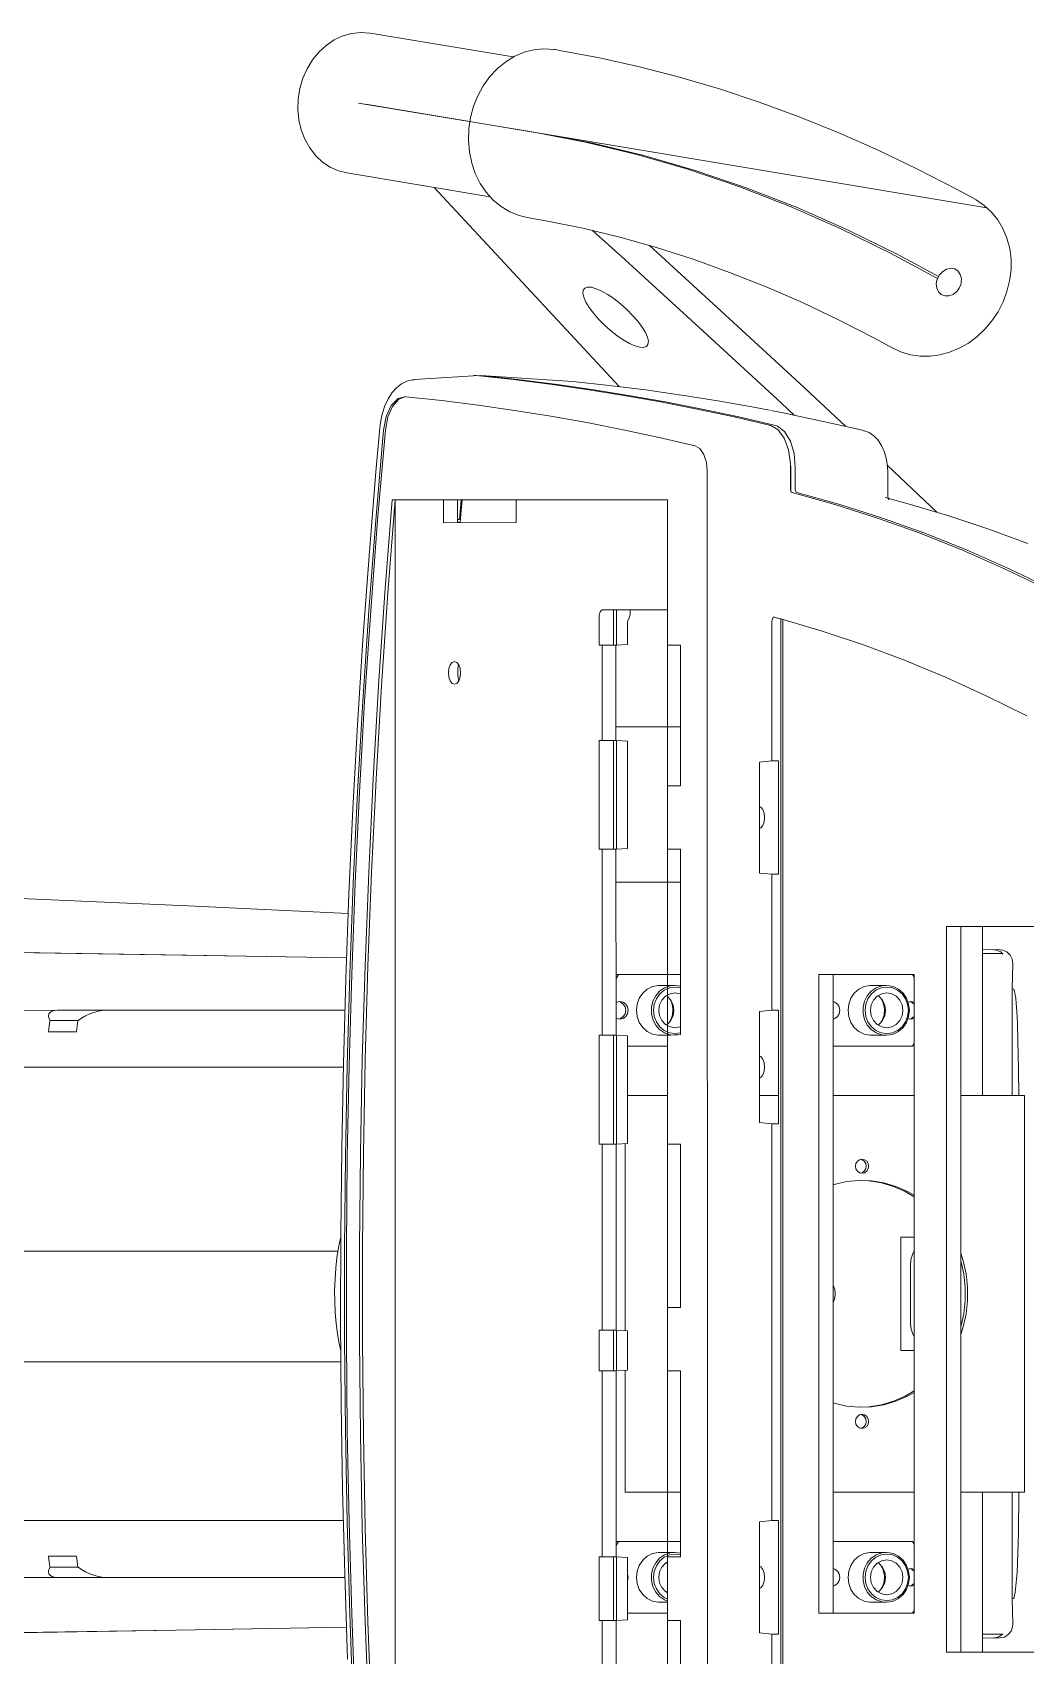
# Model space of a CAD drawing. Header units: millimetres. Extents: x -86 to 1114, y -52 to 545.
# Drawn here: x 703 to 895, y 176.8 to 490.6 of the extents above; entities that cross this region are included whole.
import ezdxf

# ---------------------------------------------------------------- set-up
doc = ezdxf.new("R2010")
doc.units = ezdxf.units.MM
doc.layers.add('ceco.net 103 stationary bike', color=7, linetype='Continuous')

msp = doc.modelspace()

# ---------------------------------------------------------------- linework, layer by layer
at = {"layer": 'ceco.net 103 stationary bike', "lineweight": 5}
for p, q in [((761.36, 489.17), (763.01, 489.94)), ((763.01, 489.94), (764.74, 490.43)), ((764.74, 490.43), (766.49, 490.61)), ((766.49, 490.61), (768.24, 490.49)), ((768.24, 490.49), (768.31, 490.48)), ((795.97, 485.87), (768.31, 490.48)), ((757.15, 485.31), (758.39, 486.83)), ((758.39, 486.83), (759.8, 488.12)), ((759.8, 488.12), (761.36, 489.17)), ((798.06, 486.79), (796.23, 486.01)), ((799.96, 487.27), (798.06, 486.79)), ((801.88, 487.46), (799.96, 487.27)), ((803.79, 487.34), (801.88, 487.46)), ((804.07, 487.3), (803.79, 487.34)), ((805.28, 487.09), (804.07, 487.3)), ((812.61, 485.71), (805.28, 487.09)), ((755.29, 481.76), (756.11, 483.61)), ((756.11, 483.61), (757.15, 485.31)), ((792.88, 483.63), (791.42, 482.08)), ((794.49, 484.95), (792.88, 483.63)), ((796.23, 486.01), (794.49, 484.95)), ((820.36, 483.98), (812.61, 485.71)), ((828.1, 481.97), (820.36, 483.98)), ((754.71, 479.8), (755.29, 481.76)), ((790.16, 480.32), (789.1, 478.39)), ((791.42, 482.08), (790.16, 480.32)), ((835.82, 479.69), (828.1, 481.97)), ((754.32, 475.73), (754.39, 477.77)), ((754.39, 477.77), (754.71, 479.8)), ((789.1, 478.39), (788.26, 476.33)), ((843.52, 477.14), (835.82, 479.69)), ((851.21, 474.31), (843.52, 477.14)), ((754.52, 473.72), (754.32, 475.73)), ((766.06, 476.96), (799.95, 471.31)), ((767.47, 476.72), (801.37, 471.08)), ((767.47, 476.72), (887.48, 456.73)), ((787.68, 474.17), (787.35, 471.95)), ((788.26, 476.33), (787.68, 474.17)), ((858.87, 471.22), (851.21, 474.31)), ((754.98, 471.78), (754.52, 473.72)), ((755.68, 469.95), (754.98, 471.78)), ((787.35, 471.95), (787.28, 469.71)), ((799.95, 471.31), (809.9, 469.41)), ((801.37, 471.08), (811.31, 469.18)), ((866.5, 467.85), (858.87, 471.22)), ((756.62, 468.29), (755.68, 469.95)), ((757.76, 466.81), (756.62, 468.29)), ((787.28, 469.71), (787.47, 467.5)), ((809.9, 469.41), (819.82, 467.03)), ((811.31, 469.18), (821.23, 466.79)), ((874.1, 464.2), (866.5, 467.85)), ((759.09, 465.56), (757.76, 466.81)), ((760.58, 464.57), (759.09, 465.56)), ((762.19, 463.85), (760.58, 464.57)), ((787.47, 467.5), (787.92, 465.36)), ((787.92, 465.36), (788.62, 463.32)), ((819.82, 467.03), (829.71, 464.16)), ((821.23, 466.79), (831.13, 463.93)), ((763.81, 463.44), (762.19, 463.85)), ((763.81, 463.44), (791.47, 458.83)), ((788.62, 463.32), (789.56, 461.43)), ((789.56, 461.43), (790.72, 459.71)), ((829.71, 464.16), (839.57, 460.82)), ((831.13, 463.93), (840.99, 460.58)), ((881.67, 460.3), (874.1, 464.2)), ((816.42, 422.15), (780.64, 460.64)), ((790.72, 459.71), (792.08, 458.21)), ((839.57, 460.82), (849.39, 457)), ((840.99, 460.58), (850.81, 456.76)), ((885.23, 458.35), (881.67, 460.3)), ((885.43, 458.24), (885.19, 458.36)), ((886.99, 457.18), (885.43, 458.24)), ((792.08, 458.21), (793.61, 456.95)), ((793.61, 456.95), (795.28, 455.95)), ((795.28, 455.95), (797.07, 455.23)), ((797.07, 455.23), (798.66, 454.86)), ((849.39, 457), (859.17, 452.7)), ((850.81, 456.76), (860.58, 452.47)), ((888.41, 455.88), (886.99, 457.18)), ((889.61, 454.39), (888.41, 455.88)), ((798.66, 454.86), (802.28, 454.22)), ((802.28, 454.22), (809.41, 452.75)), ((809.41, 452.75), (816.54, 451.02)), ((811.27, 452.35), (817.54, 446.68)), ((859.17, 452.7), (868.89, 447.93)), ((860.58, 452.47), (870.3, 447.7)), ((890.63, 452.68), (889.61, 454.39)), ((891.4, 450.83), (890.63, 452.68)), ((816.54, 451.02), (823.64, 449.02)), ((822.22, 449.46), (836.18, 436.73)), ((823.64, 449.02), (830.73, 446.76)), ((891.92, 448.87), (891.4, 450.83)), ((892.18, 446.79), (891.92, 448.87)), ((817.54, 446.68), (832.69, 432.86)), ((830.73, 446.76), (837.79, 444.23)), ((868.89, 447.93), (877.96, 443.01)), ((870.3, 447.7), (878.18, 443.42)), ((892.18, 444.71), (892.18, 446.79)), ((837.79, 444.23), (844.83, 441.44)), ((877.92, 442.94), (877.73, 442.05)), ((878.35, 443.76), (877.92, 442.94)), ((878.98, 444.42), (878.35, 443.76)), ((879.74, 444.85), (878.98, 444.42)), ((880.54, 445.01), (879.74, 444.85)), ((881.3, 444.88), (880.54, 445.01)), ((881.94, 444.47), (881.3, 444.88)), ((882.38, 443.83), (881.94, 444.47)), ((882.59, 443.02), (882.38, 443.83)), ((882.56, 442.31), (882.59, 443.02)), ((891.4, 440.52), (891.91, 442.59)), ((891.91, 442.59), (892.18, 444.71)), ((809.47, 440.78), (809.4, 440.18)), ((809.4, 440.18), (809.57, 439.4)), ((809.78, 441.18), (809.47, 440.78)), ((809.57, 439.4), (809.98, 438.47)), ((810.32, 441.37), (809.78, 441.18)), ((811.07, 441.33), (810.32, 441.37)), ((812, 441.06), (811.07, 441.33)), ((813.07, 440.59), (812, 441.06)), ((814.24, 439.92), (813.07, 440.59)), ((815.47, 439.08), (814.24, 439.92)), ((844.83, 441.44), (851.84, 438.38)), ((877.73, 442.05), (877.81, 441.2)), ((877.81, 441.2), (878.14, 440.46)), ((878.14, 440.46), (878.69, 439.93)), ((878.69, 439.93), (879.4, 439.66)), ((879.4, 439.66), (880.19, 439.67)), ((880.19, 439.67), (880.98, 439.97)), ((880.98, 439.97), (881.4, 440.27)), ((881.41, 440.28), (881.64, 440.48)), ((881.64, 440.48), (881.94, 440.82)), ((881.94, 440.82), (882.17, 441.18)), ((882.17, 441.18), (882.46, 441.85)), ((882.46, 441.85), (882.53, 442.16)), ((882.53, 442.16), (882.55, 442.31)), ((890.65, 438.53), (891.4, 440.52)), ((809.98, 438.47), (810.61, 437.43)), ((810.61, 437.43), (811.44, 436.32)), ((811.44, 436.32), (812.43, 435.18)), ((816.71, 438.11), (815.47, 439.08)), ((817.92, 437.04), (816.71, 438.11)), ((819.04, 435.91), (817.92, 437.04)), ((836.18, 436.73), (851.29, 422.78)), ((851.84, 438.38), (858.82, 435.07)), ((888.49, 434.84), (889.67, 436.61)), ((889.67, 436.61), (890.65, 438.53)), ((812.43, 435.18), (813.55, 434.05)), ((813.55, 434.05), (814.76, 432.97)), ((820.03, 434.76), (819.04, 435.91)), ((820.86, 433.65), (820.03, 434.76)), ((821.49, 432.61), (820.86, 433.65)), ((858.82, 435.07), (865.77, 431.5)), ((885.58, 431.78), (887.12, 433.21)), ((887.12, 433.21), (888.49, 434.84)), ((814.76, 432.97), (816, 432)), ((816, 432), (817.23, 431.16)), ((817.23, 431.16), (818.4, 430.5)), ((818.4, 430.5), (819.47, 430.02)), ((819.47, 430.02), (820.4, 429.76)), ((821.9, 431.68), (821.49, 432.61)), ((821.69, 429.9), (822, 430.3)), ((822.07, 430.9), (821.9, 431.68)), ((822, 430.3), (822.07, 430.9)), ((832.69, 432.86), (847.8, 418.92)), ((865.77, 431.5), (869.23, 429.61)), ((882.15, 429.54), (883.93, 430.55)), ((883.93, 430.55), (885.58, 431.78)), ((820.4, 429.76), (821.15, 429.72)), ((821.15, 429.72), (821.69, 429.9)), ((869.18, 429.66), (869.27, 429.6)), ((869.27, 429.6), (870.99, 428.81)), ((870.99, 428.81), (872.77, 428.29)), ((872.77, 428.29), (874.62, 428.03)), ((874.62, 428.03), (876.53, 428.02)), ((876.53, 428.02), (878.43, 428.28)), ((878.43, 428.28), (880.32, 428.79)), ((880.32, 428.79), (882.15, 429.54)), ((788.29, 424.24), (776.88, 423.48)), ((788.29, 424.25), (788.79, 424.25)), ((788.79, 424.25), (795.93, 423.49)), ((789.72, 424.25), (789.09, 424.21)), ((807.49, 423.13), (789.72, 424.25)), ((807.49, 423.13), (789.72, 424.25)), ((796.85, 423.49), (789.72, 424.25)), ((772.53, 420.97), (771.76, 419.77)), ((773.39, 421.92), (772.53, 420.97)), ((774.35, 422.66), (773.39, 421.92)), ((775.38, 423.17), (774.35, 422.66)), ((776.49, 423.46), (775.38, 423.17)), ((776.87, 423.47), (776.49, 423.46)), ((795.93, 423.49), (803.06, 422.6)), ((803.99, 422.6), (796.85, 423.49)), ((803.06, 422.6), (810.19, 421.58)), ((811.12, 421.58), (803.99, 422.6)), ((814.5, 422.38), (807.49, 423.13)), ((810.19, 421.58), (817.31, 420.44)), ((818.24, 420.44), (811.12, 421.58)), ((821.5, 421.5), (814.5, 422.38)), ((828.5, 420.5), (821.5, 421.5)), ((851.29, 422.78), (860.2, 414.47)), ((771.12, 418.39), (770.62, 416.83)), ((771.76, 419.77), (771.12, 418.39)), ((772.36, 418.49), (771.38, 416.37)), ((772.61, 418.3), (771.73, 416.29)), ((773.68, 419.81), (772.36, 418.49)), ((773.8, 419.64), (772.61, 418.3)), ((774.67, 420.06), (773.68, 419.81)), ((774.95, 420.15), (773.8, 419.64)), ((775.08, 420.16), (774.95, 420.15)), ((775.16, 420.17), (774.97, 420.13)), ((782.17, 419.42), (775.16, 420.17)), ((789.19, 418.54), (782.17, 419.42)), ((796.19, 417.54), (789.19, 418.54)), ((803.19, 416.42), (796.19, 417.54)), ((817.31, 420.44), (824.43, 419.17)), ((825.36, 419.17), (818.24, 420.44)), ((824.43, 419.17), (831.54, 417.78)), ((832.47, 417.78), (825.36, 419.17)), ((835.49, 419.38), (828.5, 420.5)), ((831.54, 417.78), (838.64, 416.26)), ((839.57, 416.26), (832.47, 417.78)), ((842.47, 418.13), (835.49, 419.38)), ((845.51, 417.55), (842.47, 418.13)), ((847.8, 417.12), (845.76, 417.5)), ((847.8, 418.92), (850.29, 416.61)), ((770.29, 415.19), (770.19, 414.19)), ((770.62, 416.83), (770.29, 415.19)), ((771.38, 416.37), (770.87, 413.73)), ((771.73, 416.29), (771.24, 413.73)), ((810.19, 415.17), (803.19, 416.42)), ((817.18, 413.8), (810.19, 415.17)), ((838.64, 416.26), (845.74, 414.61)), ((846.66, 414.61), (839.57, 416.26)), ((845.74, 414.61), (847.14, 413.8)), ((847.07, 414.47), (846.66, 414.61)), ((848.42, 413.43), (847.07, 414.47)), ((858.23, 414.9), (847.8, 417.12)), ((863.72, 413.62), (858.23, 414.9)), ((770.87, 413.73), (769.36, 396.29)), ((770.17, 414.19), (769.41, 405.65)), ((771.24, 413.73), (769.74, 396.29)), ((824.16, 412.31), (817.18, 413.8)), ((831.13, 410.7), (824.16, 412.31)), ((847.14, 413.8), (848.32, 412.17)), ((848.32, 412.17), (849.15, 409.89)), ((849.52, 411.6), (848.42, 413.43)), ((850.23, 409.18), (849.52, 411.6)), ((863.78, 413.6), (863.72, 413.61)), ((864.75, 413.23), (863.78, 413.6)), ((865.64, 412.64), (864.75, 413.23)), ((866.45, 411.81), (865.64, 412.64)), ((867.15, 410.75), (866.45, 411.81)), ((832.05, 410.15), (831.13, 410.7)), ((832.81, 409.03), (832.05, 410.15)), ((833.3, 407.48), (832.81, 409.03)), ((849.15, 409.89), (849.53, 407.23)), ((850.48, 406.46), (850.23, 409.18)), ((867.73, 409.45), (867.15, 410.75)), ((868.12, 408.04), (867.73, 409.45)), ((868.32, 406.59), (868.12, 408.04)), ((769.41, 405.65), (768.08, 389.39)), ((833.47, 405.7), (833.3, 407.48)), ((833.48, 87.71), (833.47, 405.7)), ((849.53, 407.23), (849.55, 406.46)), ((849.6, 406.46), (849.53, 407.16)), ((849.55, 406.46), (849.55, 402.3)), ((849.6, 402.3), (849.6, 406.46)), ((850.48, 402.3), (850.48, 406.46)), ((868.3, 406.88), (877.83, 397.86)), ((868.35, 405.52), (868.32, 406.59)), ((868.37, 401.37), (868.37, 405.52)), ((849.55, 402.3), (849.57, 402.09)), ((849.57, 402.09), (849.62, 401.89)), ((849.64, 401.86), (849.6, 402.3)), ((849.62, 401.89), (849.71, 401.75)), ((849.71, 401.75), (849.82, 401.66)), ((850.48, 402.25), (850.48, 402.3)), ((850.51, 402.03), (850.48, 402.25)), ((850.57, 401.85), (850.51, 402.03)), ((850.67, 401.72), (850.57, 401.85)), ((772.56, 400.22), (771.16, 382.27)), ((773.12, 400.21), (771.72, 382.27)), ((825.77, 400.22), (772.56, 400.22)), ((773.12, 400.21), (772.56, 400.22)), ((782.49, 400.21), (773.12, 400.21)), ((773.12, 93.2), (773.12, 400.21)), ((773.12, 400.21), (825.77, 400.21)), ((796.49, 400.21), (782.49, 400.21)), ((782.49, 400.21), (782.49, 395.82)), ((785.18, 395.82), (785.18, 400.21)), ((785.59, 396.45), (785.78, 398.72)), ((785.78, 398.72), (785.9, 400.21)), ((785.89, 398.18), (786.06, 400.21)), ((825.77, 400.21), (796.49, 400.21)), ((796.49, 395.83), (796.49, 400.21)), ((825.77, 372.14), (825.77, 400.22)), ((825.77, 400.21), (825.78, 93.2)), ((849.82, 401.66), (849.85, 401.65)), ((858.13, 399.35), (849.85, 401.65)), ((850.78, 401.65), (850.67, 401.72)), ((859.06, 399.35), (850.78, 401.65)), ((866.38, 396.72), (858.13, 399.35)), ((867.31, 396.72), (859.06, 399.35)), ((872.75, 399.35), (867.87, 400.66)), ((868.37, 401.29), (868.37, 401.37)), ((868.4, 400.87), (868.37, 401.29)), ((868.46, 400.57), (868.4, 400.87)), ((868.54, 400.34), (868.46, 400.57)), ((868.58, 400.25), (868.54, 400.34)), ((868.58, 400.25), (868.58, 400.25)), ((880.33, 397.1), (872.75, 399.35)), ((769.36, 396.29), (768.03, 378.8)), ((769.74, 396.29), (768.4, 378.8)), ((782.49, 395.82), (796.49, 395.83)), ((785.18, 396.42), (785.59, 396.45)), ((785.18, 395.98), (785.7, 395.85)), ((785.7, 395.85), (785.89, 398.18)), ((874.6, 393.77), (866.38, 396.72)), ((875.52, 393.77), (867.31, 396.72)), ((887.89, 394.57), (880.33, 397.1)), ((882.78, 390.49), (874.6, 393.77)), ((883.71, 390.49), (875.52, 393.77)), ((895.42, 391.77), (887.89, 394.57)), ((768.08, 389.39), (766.89, 373.09)), ((890.93, 386.91), (882.78, 390.49)), ((891.85, 386.91), (883.71, 390.49)), ((899.03, 383), (890.93, 386.91)), ((899.96, 383), (891.85, 386.91)), ((771.16, 382.27), (769.93, 364.29)), ((771.72, 382.27), (770.49, 364.29)), ((768.03, 378.8), (766.85, 361.28)), ((768.4, 378.8), (767.23, 361.28)), ((812.57, 377.67), (812.58, 377.93)), ((812.57, 372.14), (812.57, 377.67)), ((812.58, 377.93), (812.62, 378.17)), ((812.62, 378.17), (812.68, 378.39)), ((812.68, 378.39), (812.77, 378.59)), ((812.77, 378.59), (812.87, 378.75)), ((812.87, 378.75), (812.99, 378.87)), ((812.99, 378.87), (813.12, 378.94)), ((813.12, 378.94), (813.26, 378.97)), ((813.26, 378.97), (815.33, 378.97)), ((813.81, 378.97), (813.26, 378.97)), ((813.81, 378.97), (815.89, 378.97)), ((815.89, 378.97), (815.33, 378.97)), ((815.33, 378.97), (815.33, 372.14)), ((825.77, 378.97), (815.89, 378.97)), ((815.89, 378.97), (815.89, 372.14)), ((818.05, 376.64), (818.04, 376.51)), ((818.08, 376.76), (818.05, 376.64)), ((818.13, 376.87), (818.08, 376.76)), ((818.13, 376.87), (818.38, 377.44)), ((818.38, 377.44), (818.53, 378.05)), ((818.53, 378.05), (818.58, 378.69)), ((818.58, 378.69), (818.58, 378.97)), ((845.97, 376.7), (845.95, 376.31)), ((846.05, 377.2), (845.97, 376.7)), ((846.13, 377.44), (846.05, 377.2)), ((846.2, 377.54), (846.13, 377.44)), ((846.25, 377.58), (846.2, 377.54)), ((846.31, 377.58), (846.25, 377.58)), ((846.49, 377.53), (846.31, 377.58)), ((846.66, 377.49), (846.49, 377.53)), ((846.83, 377.44), (846.66, 377.49)), ((847.01, 377.39), (846.83, 377.44)), ((847.18, 377.35), (847.01, 377.39)), ((847.36, 377.3), (847.18, 377.35)), ((847.53, 377.25), (847.36, 377.3)), ((847.7, 377.2), (847.53, 377.25)), ((847.7, 377.2), (847.71, 116.21)), ((855.7, 374.85), (847.7, 377.2)), ((848.08, 377.1), (848.08, 116.31)), ((818.04, 372.27), (818.04, 376.51)), ((845.95, 376.31), (845.95, 349.77)), ((863.67, 372.19), (855.7, 374.85)), ((766.89, 373.09), (765.85, 356.76)), ((812.57, 372.14), (813.12, 372.14)), ((815.33, 372.14), (812.57, 372.14)), ((813.12, 372.14), (813.12, 353.72)), ((815.89, 372.14), (813.12, 372.14)), ((815.33, 372.14), (815.89, 372.14)), ((815.81, 353.72), (815.81, 372.14)), ((818.04, 372.27), (815.89, 372.14)), ((828.27, 372.14), (825.77, 372.14)), ((825.77, 372.14), (826.33, 372.14)), ((828.27, 372.14), (826.33, 372.14)), ((828.27, 344.94), (828.27, 372.14)), ((871.61, 369.22), (863.67, 372.19)), ((783.53, 367.6), (783.44, 366.76)), ((783.78, 368.32), (783.53, 367.6)), ((784.16, 368.79), (783.78, 368.32)), ((784.61, 368.96), (784.16, 368.79)), ((785.05, 368.79), (784.61, 368.96)), ((785.43, 368.32), (785.05, 368.79)), ((785.22, 366.49), (785.26, 367.6)), ((785.26, 367.6), (785.39, 368.38)), ((785.69, 367.6), (785.43, 368.32)), ((785.77, 366.76), (785.69, 367.6)), ((879.52, 365.94), (871.61, 369.22)), ((769.93, 364.29), (768.88, 346.27)), ((770.49, 364.29), (769.44, 346.26)), ((783.44, 366.76), (783.53, 365.93)), ((783.53, 365.93), (783.78, 365.21)), ((783.78, 365.21), (784.16, 364.74)), ((784.16, 364.74), (784.61, 364.57)), ((784.61, 364.57), (785.05, 364.74)), ((785.05, 364.74), (785.43, 365.21)), ((785.34, 365.39), (785.22, 366.49)), ((785.39, 365.14), (785.34, 365.39)), ((785.43, 365.21), (785.69, 365.93)), ((785.69, 365.93), (785.77, 366.76)), ((887.39, 362.35), (879.52, 365.94)), ((766.85, 361.28), (765.85, 343.71)), ((767.23, 361.28), (766.22, 343.71)), ((895.21, 358.45), (887.39, 362.35)), ((765.85, 356.76), (764.95, 340.4)), ((815.81, 356.35), (828.27, 356.35)), ((813.12, 353.72), (812.57, 353.71)), ((812.57, 353.71), (815.33, 353.71)), ((812.57, 332.67), (812.57, 353.71)), ((813.12, 353.72), (815.89, 353.72)), ((815.33, 353.71), (815.89, 353.72)), ((815.33, 353.71), (815.33, 332.67)), ((815.89, 353.72), (815.89, 332.67)), ((818.04, 353.58), (815.89, 353.72)), ((818.04, 332.8), (818.04, 353.58)), ((845.95, 349.77), (843.56, 349.53)), ((843.56, 349.53), (843.56, 328.08)), ((847.24, 349.77), (845.95, 349.77)), ((847.24, 327.84), (847.24, 349.77)), ((768.88, 346.27), (768.01, 328.21)), ((769.44, 346.26), (768.57, 328.21)), ((765.85, 343.71), (765.01, 326.12)), ((766.22, 343.71), (765.39, 326.12)), ((825.77, 344.94), (826.33, 344.95)), ((825.77, 332.67), (825.77, 344.94)), ((825.77, 344.94), (828.27, 344.94)), ((826.33, 344.95), (828.27, 344.95)), ((764.95, 340.4), (764.19, 324)), ((843.56, 340.95), (843.8, 340.81)), ((843.8, 340.81), (844.18, 340.34)), ((844.18, 340.34), (844.43, 339.64)), ((844.43, 339.64), (844.51, 338.81)), ((843.8, 336.8), (843.56, 336.67)), ((844.18, 337.27), (843.8, 336.8)), ((844.43, 337.98), (844.18, 337.27)), ((844.51, 338.81), (844.43, 337.98)), ((818.04, 332.8), (815.89, 332.67)), ((812.57, 332.67), (813.12, 332.67)), ((815.33, 332.67), (812.57, 332.67)), ((813.12, 332.67), (813.12, 296.7)), ((815.89, 332.67), (813.12, 332.67)), ((815.33, 332.67), (815.89, 332.67)), ((815.82, 296.7), (815.81, 332.67)), ((828.27, 332.67), (825.77, 332.67)), ((825.77, 332.67), (826.33, 332.67)), ((828.27, 332.67), (826.33, 332.67)), ((828.27, 296.86), (828.27, 332.67)), ((768.01, 328.21), (767.31, 310.13)), ((768.57, 328.21), (767.87, 310.12)), ((843.56, 328.08), (845.95, 327.84)), ((845.95, 327.84), (845.95, 301.53)), ((845.95, 327.84), (847.24, 327.84)), ((733.05, 321.76), (645.4, 325.5)), ((764.19, 324), (763.58, 307.59)), ((765.01, 326.12), (764.34, 308.5)), ((765.39, 326.12), (764.72, 308.5)), ((815.81, 326.31), (828.27, 326.31)), ((815.81, 326.31), (818.67, 326.31)), ((818.85, 326.31), (818.67, 326.31)), ((764.05, 320.23), (733.05, 321.76)), ((938.67, 317.72), (879.7, 317.72)), ((879.7, 317.72), (879.7, 177.45)), ((882.47, 177.45), (882.47, 317.72)), ((886.66, 285.08), (886.66, 317.72)), ((732.8, 312.19), (684.76, 312.92)), ((699.2, 312.73), (744.34, 312.02)), ((763.73, 311.68), (732.8, 312.19)), ((744.34, 312.02), (763.74, 311.69)), ((890.07, 313.23), (886.66, 313.29)), ((888.88, 313.23), (886.66, 313.27)), ((886.66, 312.49), (890.63, 312.49)), ((889.4, 313.17), (888.88, 313.23)), ((890.19, 312.82), (889.4, 313.17)), ((890.59, 313.17), (890.07, 313.23)), ((890.6, 312.42), (890.19, 312.82)), ((891.38, 312.82), (890.59, 313.17)), ((892.01, 312.2), (891.38, 312.82)), ((892.41, 311.4), (892.01, 312.2)), ((892.53, 310.49), (892.41, 311.4)), ((763.58, 307.59), (763.12, 291.17)), ((764.34, 308.5), (763.84, 290.86)), ((764.72, 308.5), (764.21, 290.86)), ((767.31, 310.13), (766.78, 292.02)), ((767.87, 310.12), (767.34, 292.02)), ((815.82, 307.7), (816.32, 308.43)), ((815.83, 308.43), (816.32, 308.43)), ((816.32, 308.43), (828.27, 308.43)), ((855.05, 308.44), (855.05, 184.98)), ((873.48, 308.44), (855.05, 308.44)), ((857.81, 308.44), (857.81, 184.98)), ((873.11, 308.44), (873.48, 307.92)), ((873.48, 184.98), (873.48, 308.44)), ((892.43, 305.7), (892.53, 310.49)), ((820.32, 303.85), (820.99, 304.83)), ((820.99, 304.83), (821.86, 305.6)), ((821.86, 305.6), (822.88, 306.12)), ((822.88, 306.12), (823.98, 306.34)), ((823.49, 304.36), (824.26, 305.24)), ((824.28, 304.71), (823.62, 303.78)), ((823.98, 306.34), (824.27, 306.35)), ((824.26, 305.24), (825.21, 305.89)), ((827.13, 306.35), (824.27, 306.35)), ((825.15, 305.42), (824.28, 304.71)), ((826.16, 305.87), (825.15, 305.42)), ((825.21, 305.89), (826.28, 306.27)), ((826.28, 304.73), (825.4, 304.25)), ((827.25, 306.02), (826.16, 305.87)), ((826.28, 306.27), (827.41, 306.34)), ((827.25, 304.89), (826.28, 304.73)), ((828.27, 305.89), (827.25, 306.02)), ((828.22, 304.73), (827.25, 304.89)), ((827.41, 306.34), (828.27, 306.2)), ((828.27, 304.71), (828.22, 304.73)), ((861.23, 303.85), (861.89, 304.83)), ((861.89, 304.83), (862.76, 305.6)), ((862.76, 305.6), (863.78, 306.12)), ((863.78, 306.12), (864.89, 306.34)), ((864.39, 304.36), (865.17, 305.25)), ((865.19, 304.71), (864.52, 303.78)), ((864.89, 306.34), (865.17, 306.35)), ((868.03, 306.35), (865.17, 306.35)), ((865.17, 305.25), (866.12, 305.89)), ((866.06, 305.42), (865.19, 304.71)), ((867.07, 305.87), (866.06, 305.42)), ((866.12, 305.89), (867.19, 306.27)), ((867.18, 304.73), (866.31, 304.25)), ((868.15, 306.02), (867.07, 305.87)), ((868.15, 304.89), (867.18, 304.73)), ((867.19, 306.27), (868.32, 306.34)), ((869.24, 305.87), (868.15, 306.02)), ((869.12, 304.73), (868.15, 304.89)), ((868.32, 306.34), (869.42, 306.12)), ((870, 304.25), (869.12, 304.73)), ((870.25, 305.42), (869.24, 305.87)), ((869.42, 306.12), (870.44, 305.6)), ((871.12, 304.71), (870.25, 305.42)), ((870.44, 305.6), (871.31, 304.83)), ((871.78, 303.78), (871.12, 304.71)), ((871.31, 304.83), (871.98, 303.85)), ((892.43, 305.7), (892.66, 305.63)), ((892.43, 305.7), (892.43, 285.08)), ((892.68, 305.62), (892.66, 305.63)), ((892.71, 305.59), (892.68, 305.62)), ((892.77, 305.49), (892.71, 305.59)), ((892.81, 305.38), (892.77, 305.49)), ((892.86, 305.2), (892.81, 305.38)), ((892.92, 304.93), (892.86, 305.2)), ((892.99, 304.51), (892.92, 304.93)), ((893.08, 303.87), (892.99, 304.51)), ((662.89, 301.52), (707.86, 301.53)), ((706.77, 301.34), (706.41, 301.12)), ((707.26, 301.48), (706.77, 301.34)), ((707.86, 301.53), (707.26, 301.48)), ((707.86, 301.53), (763.41, 301.53)), ((714.9, 301.12), (715.7, 301.34)), ((715.7, 301.34), (716.46, 301.48)), ((716.46, 301.48), (717.15, 301.53)), ((717.15, 301.53), (763.41, 301.53)), ((815.99, 303.11), (815.82, 303.02)), ((816.6, 303.24), (815.99, 303.11)), ((816.35, 303.22), (816.71, 303.11)), ((817.21, 303.11), (816.6, 303.24)), ((816.71, 303.11), (817.23, 302.74)), ((817.72, 302.74), (817.21, 303.11)), ((817.23, 302.74), (817.57, 302.18)), ((817.57, 302.18), (817.69, 301.53)), ((817.69, 301.53), (817.57, 300.87)), ((818.07, 302.18), (817.72, 302.74)), ((818.19, 301.53), (818.07, 302.18)), ((818.07, 300.87), (818.19, 301.53)), ((819.77, 301.53), (819.91, 302.73)), ((819.91, 300.33), (819.77, 301.53)), ((819.91, 302.73), (820.32, 303.85)), ((822.66, 302.13), (822.94, 303.3)), ((822.66, 300.92), (822.66, 302.13)), ((822.94, 303.3), (823.49, 304.36)), ((823.2, 302.69), (823.05, 301.53)), ((823.05, 301.53), (823.2, 300.36)), ((823.62, 303.78), (823.2, 302.69)), ((824.26, 302.57), (824.11, 301.53)), ((824.11, 301.53), (824.26, 300.49)), ((824.71, 303.51), (824.26, 302.57)), ((825.4, 304.25), (824.71, 303.51)), ((825.57, 304.37), (825.73, 304.25)), ((825.73, 304.25), (826.43, 303.51)), ((826.58, 302.96), (826.19, 303.82)), ((826.43, 303.51), (826.87, 302.57)), ((826.8, 301.82), (826.58, 302.96)), ((826.72, 300.66), (826.8, 301.82)), ((826.87, 302.57), (827.03, 301.53)), ((827.03, 301.53), (826.87, 300.49)), ((845.95, 301.53), (843.56, 301.29)), ((847.24, 301.53), (845.95, 301.53)), ((847.24, 279.6), (847.24, 301.53)), ((858.11, 303.11), (857.81, 303.21)), ((858.63, 302.74), (858.11, 303.11)), ((858.98, 302.18), (858.63, 302.74)), ((859.1, 301.53), (858.98, 302.18)), ((858.98, 300.87), (859.1, 301.53)), ((860.67, 301.53), (860.81, 302.73)), ((860.81, 300.33), (860.67, 301.53)), ((860.81, 302.73), (861.23, 303.85)), ((863.57, 302.13), (863.85, 303.3)), ((863.57, 300.92), (863.57, 302.13)), ((863.85, 303.3), (864.39, 304.36)), ((864.1, 302.69), (863.96, 301.53)), ((863.96, 301.53), (864.1, 300.36)), ((864.52, 303.78), (864.1, 302.69)), ((865.17, 302.57), (865.01, 301.53)), ((865.01, 301.53), (865.17, 300.49)), ((865.61, 303.51), (865.17, 302.57)), ((866.31, 304.25), (865.61, 303.51)), ((866.47, 304.37), (866.64, 304.25)), ((866.64, 304.25), (867.33, 303.51)), ((867.48, 302.96), (867.09, 303.82)), ((867.33, 303.51), (867.78, 302.57)), ((867.7, 301.82), (867.48, 302.96)), ((867.63, 300.66), (867.7, 301.82)), ((867.78, 302.57), (867.93, 301.53)), ((867.93, 301.53), (867.78, 300.49)), ((870.69, 303.51), (870, 304.25)), ((871.14, 302.57), (870.69, 303.51)), ((871.29, 301.53), (871.14, 302.57)), ((871.14, 300.49), (871.29, 301.53)), ((872.2, 302.69), (871.78, 303.78)), ((871.98, 303.85), (872.39, 302.73)), ((872.35, 301.53), (872.2, 302.69)), ((872.2, 300.36), (872.35, 301.53)), ((872.84, 303.24), (872.28, 303.13)), ((872.39, 302.73), (872.53, 301.53)), ((872.53, 301.53), (872.39, 300.33)), ((872.59, 303.22), (872.95, 303.11)), ((873.45, 303.11), (872.84, 303.24)), ((872.95, 303.11), (873.47, 302.74)), ((873.48, 303.09), (873.45, 303.11)), ((873.47, 302.74), (873.48, 302.73)), ((893.18, 302.87), (893.08, 303.87)), ((893.29, 301.36), (893.18, 302.87)), ((893.41, 299.04), (893.29, 301.36)), ((706.29, 299.02), (706.1, 297.4)), ((706.19, 300.82), (706.11, 300.45)), ((706.11, 300.45), (706.19, 300.02)), ((706.41, 301.12), (706.19, 300.82)), ((706.19, 300.02), (706.41, 299.55)), ((706.31, 299.2), (706.29, 299.02)), ((706.36, 299.38), (706.31, 299.2)), ((706.41, 299.55), (706.36, 299.38)), ((711.82, 299.55), (706.41, 299.55)), ((711.5, 297.4), (711.69, 299.02)), ((711.69, 299.02), (711.71, 299.2)), ((711.71, 299.2), (711.76, 299.38)), ((711.76, 299.38), (711.82, 299.55)), ((711.82, 299.55), (712.51, 300.02)), ((712.51, 300.02), (713.28, 300.45)), ((713.28, 300.45), (714.08, 300.82)), ((714.08, 300.82), (714.9, 301.12)), ((815.82, 300.04), (815.99, 299.95)), ((815.99, 299.95), (816.6, 299.82)), ((816.71, 299.95), (816.35, 299.84)), ((816.6, 299.82), (817.21, 299.95)), ((817.23, 300.32), (816.71, 299.95)), ((817.21, 299.95), (817.72, 300.32)), ((817.57, 300.87), (817.23, 300.32)), ((817.72, 300.32), (818.07, 300.87)), ((820.32, 299.2), (819.91, 300.33)), ((820.99, 298.22), (820.32, 299.2)), ((821.86, 297.45), (820.99, 298.22)), ((822.94, 299.75), (822.66, 300.92)), ((823.49, 298.69), (822.94, 299.75)), ((823.2, 300.36), (823.62, 299.28)), ((824.26, 297.81), (823.49, 298.69)), ((823.62, 299.28), (824.28, 298.35)), ((824.26, 300.49), (824.71, 299.55)), ((824.28, 298.35), (825.15, 297.63)), ((824.71, 299.55), (825.4, 298.8)), ((825.4, 298.8), (826.28, 298.33)), ((825.73, 298.8), (825.57, 298.69)), ((826.43, 299.55), (825.73, 298.8)), ((826.19, 299.24), (826.36, 299.56)), ((826.28, 298.33), (827.25, 298.16)), ((826.36, 299.56), (826.72, 300.66)), ((826.87, 300.49), (826.43, 299.55)), ((827.25, 298.16), (828.22, 298.33)), ((828.22, 298.33), (828.27, 298.35)), ((843.56, 301.29), (843.56, 279.84)), ((857.81, 299.85), (858.11, 299.95)), ((858.11, 299.95), (858.63, 300.32)), ((858.63, 300.32), (858.98, 300.87)), ((861.23, 299.2), (860.81, 300.33)), ((861.89, 298.23), (861.23, 299.2)), ((862.76, 297.46), (861.89, 298.23)), ((863.85, 299.75), (863.57, 300.92)), ((864.39, 298.69), (863.85, 299.75)), ((864.1, 300.36), (864.52, 299.28)), ((865.17, 297.81), (864.39, 298.69)), ((864.52, 299.28), (865.19, 298.35)), ((865.17, 300.49), (865.61, 299.55)), ((865.19, 298.35), (866.06, 297.63)), ((865.61, 299.55), (866.31, 298.81)), ((866.31, 298.81), (867.18, 298.33)), ((866.64, 298.81), (866.47, 298.69)), ((867.33, 299.55), (866.64, 298.81)), ((867.09, 299.24), (867.27, 299.56)), ((867.18, 298.33), (868.15, 298.16)), ((867.27, 299.56), (867.63, 300.66)), ((867.78, 300.49), (867.33, 299.55)), ((868.15, 298.16), (869.12, 298.33)), ((869.12, 298.33), (870, 298.81)), ((870, 298.81), (870.69, 299.55)), ((870.25, 297.63), (871.12, 298.35)), ((871.31, 298.23), (870.44, 297.46)), ((870.69, 299.55), (871.14, 300.49)), ((871.12, 298.35), (871.78, 299.28)), ((871.98, 299.2), (871.31, 298.23)), ((871.78, 299.28), (872.2, 300.36)), ((872.39, 300.33), (871.98, 299.2)), ((872.28, 299.93), (872.84, 299.82)), ((872.95, 299.95), (872.59, 299.84)), ((872.84, 299.82), (873.45, 299.95)), ((873.47, 300.32), (872.95, 299.95)), ((873.45, 299.95), (873.48, 299.96)), ((873.48, 300.33), (873.47, 300.32)), ((893.53, 295.5), (893.41, 299.04)), ((711.5, 297.4), (706.1, 297.4)), ((813.12, 296.7), (812.57, 296.7)), ((812.57, 296.7), (815.33, 296.7)), ((812.57, 275.66), (812.57, 296.7)), ((813.12, 296.7), (815.89, 296.7)), ((815.33, 296.7), (815.89, 296.7)), ((815.33, 296.7), (815.33, 275.66)), ((815.89, 296.7), (815.89, 275.65)), ((818.04, 296.57), (815.89, 296.7)), ((818.04, 275.79), (818.04, 296.57)), ((822.88, 296.94), (821.86, 297.45)), ((823.98, 296.71), (822.88, 296.94)), ((824.27, 296.7), (823.98, 296.71)), ((825.21, 297.16), (824.26, 297.81)), ((824.27, 296.7), (826.33, 296.7)), ((825.15, 297.63), (826.16, 297.19)), ((826.28, 296.79), (825.21, 297.16)), ((825.77, 296.7), (828.27, 296.86)), ((825.77, 275.66), (825.77, 296.7)), ((825.77, 296.7), (826.33, 296.7)), ((826.16, 297.19), (827.25, 297.03)), ((827.41, 296.71), (826.28, 296.79)), ((826.33, 296.7), (828.27, 296.86)), ((827.25, 297.03), (828.27, 297.17)), ((828.27, 296.86), (827.41, 296.71)), ((863.78, 296.94), (862.76, 297.46)), ((864.89, 296.71), (863.78, 296.94)), ((865.17, 296.7), (864.89, 296.71)), ((866.12, 297.16), (865.17, 297.81)), ((865.17, 296.7), (868.03, 296.7)), ((866.06, 297.63), (867.07, 297.19)), ((867.19, 296.79), (866.12, 297.16)), ((867.07, 297.19), (868.15, 297.03)), ((868.32, 296.71), (867.19, 296.79)), ((868.15, 297.03), (869.24, 297.19)), ((869.42, 296.94), (868.32, 296.71)), ((869.24, 297.19), (870.25, 297.63)), ((870.44, 297.46), (869.42, 296.94)), ((873.48, 295.14), (873.11, 294.62)), ((893.63, 290.13), (893.53, 295.5)), ((766.78, 292.02), (766.43, 273.9)), ((767.34, 292.02), (766.99, 273.9)), ((825.77, 294.62), (818.04, 294.62)), ((843.56, 292.7), (843.8, 292.57)), ((843.8, 292.57), (844.18, 292.1)), ((844.18, 292.1), (844.43, 291.39)), ((873.11, 294.62), (857.81, 294.62)), ((674.86, 290.56), (763.11, 290.56)), ((763.12, 291.17), (762.8, 274.73)), ((763.84, 290.86), (763.5, 273.2)), ((764.21, 290.86), (763.88, 273.2)), ((844.18, 289.03), (843.8, 288.56)), ((844.43, 289.73), (844.18, 289.03)), ((844.43, 291.39), (844.52, 290.56)), ((844.52, 290.56), (844.43, 289.73)), ((893.66, 285.08), (893.63, 290.13)), ((843.8, 288.56), (843.56, 288.43)), ((818.04, 285.08), (825.77, 285.08)), ((843.56, 285.08), (847.24, 285.08)), ((857.81, 285.08), (873.48, 285.08)), ((882.47, 285.08), (893.5, 285.08)), ((894.76, 285.08), (893.5, 285.08)), ((894.76, 208.33), (894.76, 285.08)), ((843.56, 279.84), (845.95, 279.6)), ((845.95, 279.6), (845.96, 202.85)), ((845.95, 279.6), (847.24, 279.6)), ((762.8, 274.73), (762.62, 258.28)), ((763.5, 273.2), (763.34, 255.54)), ((763.88, 273.2), (763.71, 255.54)), ((766.43, 273.9), (766.26, 255.77)), ((766.99, 273.9), (766.82, 255.77)), ((812.57, 275.66), (813.12, 275.65)), ((815.33, 275.66), (812.57, 275.66)), ((813.12, 275.65), (813.12, 239.69)), ((815.89, 275.65), (813.12, 275.65)), ((815.33, 275.66), (815.89, 275.65)), ((815.82, 239.69), (815.82, 275.65)), ((818.04, 275.79), (815.89, 275.65)), ((817.58, 239.58), (817.58, 275.76)), ((828.27, 275.66), (825.77, 275.66)), ((825.77, 275.66), (826.33, 275.65)), ((828.27, 275.65), (826.33, 275.65)), ((828.27, 244.07), (828.27, 275.66)), ((862.2, 271.9), (862.1, 271.38)), ((862.1, 271.38), (862.2, 270.85)), ((862.48, 272.35), (862.2, 271.9)), ((862.2, 270.85), (862.48, 270.41)), ((862.89, 272.64), (862.48, 272.35)), ((862.48, 270.41), (862.89, 270.11)), ((863.38, 272.75), (862.89, 272.64)), ((862.89, 270.11), (863.38, 270.01)), ((863.14, 272.72), (863.39, 272.64)), ((863.39, 270.11), (863.14, 270.03)), ((863.87, 272.64), (863.38, 272.75)), ((863.38, 270.01), (863.87, 270.11)), ((863.39, 272.64), (863.81, 272.35)), ((863.81, 270.41), (863.39, 270.11)), ((863.81, 272.35), (864.09, 271.9)), ((864.09, 270.85), (863.81, 270.41)), ((864.28, 272.35), (863.87, 272.64)), ((863.87, 270.11), (864.28, 270.41)), ((864.09, 271.9), (864.18, 271.38)), ((864.18, 271.38), (864.09, 270.85)), ((864.56, 271.9), (864.28, 272.35)), ((864.28, 270.41), (864.56, 270.85)), ((864.66, 271.38), (864.56, 271.9)), ((864.56, 270.85), (864.66, 271.38)), ((857.99, 267.86), (857.81, 267.81)), ((860.36, 268.4), (857.99, 267.86)), ((862.77, 268.63), (860.36, 268.4)), ((865.2, 268.55), (862.77, 268.63)), ((863.14, 268.63), (864.72, 268.55)), ((864.72, 268.55), (867.12, 268.17)), ((867.59, 268.17), (865.2, 268.55)), ((867.12, 268.17), (869.46, 267.48)), ((869.93, 267.48), (867.59, 268.17)), ((869.46, 267.48), (871.7, 266.5)), ((872.18, 266.5), (869.93, 267.48)), ((871.7, 266.5), (873.48, 265.48)), ((873.48, 265.77), (872.18, 266.5)), ((762.57, 257.46), (762.19, 255.65)), ((762.62, 257.66), (762.57, 257.46)), ((762.62, 258.28), (762.59, 241.83)), ((870.88, 257.67), (873.48, 257.67)), ((870.88, 257.67), (870.88, 235.74)), ((695.44, 254.93), (762.07, 254.93)), ((762.19, 255.65), (761.88, 253.7)), ((763.34, 255.54), (763.34, 237.87)), ((763.71, 255.54), (763.71, 237.87)), ((766.26, 255.77), (766.26, 237.64)), ((766.82, 255.77), (766.82, 237.64)), ((873.13, 254.29), (872.84, 253.26)), ((873.48, 255.03), (873.13, 254.29)), ((882.94, 253.11), (882.47, 254.58)), ((761.65, 251.65), (761.5, 249.54)), ((761.88, 253.7), (761.65, 251.65)), ((872.84, 253.26), (872.74, 252.19)), ((872.74, 252.19), (872.74, 241.23)), ((882.47, 253.11), (883.04, 250.59)), ((883.51, 250.59), (882.94, 253.11)), ((761.5, 249.54), (761.43, 247.38)), ((857.81, 248.36), (857.88, 248.24)), ((857.88, 248.24), (858.13, 247.54)), ((883.04, 250.59), (883.32, 248.01)), ((883.32, 248.01), (883.32, 245.41)), ((883.8, 248.01), (883.51, 250.59)), ((883.8, 245.41), (883.8, 248.01)), ((761.43, 247.38), (761.45, 245.21)), ((761.45, 245.21), (761.55, 243.07)), ((857.88, 245.17), (857.81, 245.05)), ((858.13, 245.88), (857.88, 245.17)), ((858.13, 247.54), (858.21, 246.71)), ((858.21, 246.71), (858.13, 245.88)), ((883.32, 245.41), (883.04, 242.83)), ((883.51, 242.83), (883.8, 245.41)), ((761.55, 243.07), (761.73, 240.98)), ((762.59, 241.83), (762.71, 225.38)), ((825.77, 244.07), (826.33, 244.08)), ((825.78, 231.8), (825.77, 244.07)), ((825.77, 244.07), (828.27, 244.07)), ((826.33, 244.08), (828.27, 244.08)), ((883.04, 242.83), (882.47, 240.31)), ((882.94, 240.3), (883.51, 242.83)), ((761.73, 240.98), (761.98, 238.98)), ((761.98, 238.98), (762.32, 237.09)), ((813.12, 239.69), (812.57, 239.68)), ((812.57, 239.68), (815.33, 239.68)), ((812.57, 231.8), (812.57, 239.68)), ((813.12, 239.69), (815.89, 239.69)), ((815.33, 239.68), (815.89, 239.69)), ((815.33, 239.68), (815.33, 231.8)), ((815.89, 239.69), (815.89, 231.8)), ((818.04, 239.55), (815.89, 239.69)), ((818.04, 231.93), (818.04, 239.55)), ((872.74, 241.23), (872.84, 240.16)), ((872.84, 240.16), (873.13, 239.13)), ((873.13, 239.13), (873.48, 238.38)), ((882.47, 238.83), (882.94, 240.3)), ((762.32, 237.09), (762.64, 235.71)), ((763.34, 237.87), (763.51, 220.21)), ((763.71, 237.87), (763.88, 220.21)), ((766.26, 237.64), (766.43, 219.51)), ((766.82, 237.64), (766.99, 219.51)), ((873.48, 235.74), (870.88, 235.74)), ((762.65, 233.55), (690.71, 233.55)), ((812.57, 231.8), (813.12, 231.8)), ((815.33, 231.8), (812.57, 231.8)), ((813.12, 231.8), (813.12, 195.83)), ((815.89, 231.8), (813.12, 231.8)), ((815.33, 231.8), (815.89, 231.8)), ((815.82, 195.83), (815.82, 231.8)), ((818.04, 231.93), (815.89, 231.8)), ((817.59, 208.33), (817.58, 231.9)), ((828.27, 231.8), (825.78, 231.8)), ((825.78, 231.8), (826.33, 231.8)), ((828.27, 231.8), (826.33, 231.8)), ((828.27, 195.83), (828.27, 231.8)), ((871.7, 226.91), (869.46, 225.93)), ((869.93, 225.93), (872.18, 226.91)), ((873.48, 227.94), (871.7, 226.91)), ((872.18, 226.91), (873.48, 227.64)), ((762.71, 225.38), (762.97, 208.94)), ((857.81, 225.61), (857.99, 225.56)), ((857.99, 225.56), (860.36, 225.02)), ((860.36, 225.02), (862.77, 224.79)), ((862.48, 223.01), (862.2, 222.56)), ((862.89, 223.3), (862.48, 223.01)), ((862.77, 224.79), (865.2, 224.87)), ((863.38, 223.41), (862.89, 223.3)), ((864.72, 224.87), (863.14, 224.78)), ((863.14, 223.38), (863.4, 223.3)), ((863.87, 223.3), (863.38, 223.41)), ((863.4, 223.3), (863.81, 223.01)), ((863.81, 223.01), (864.09, 222.56)), ((864.28, 223.01), (863.87, 223.3)), ((864.56, 222.56), (864.28, 223.01)), ((867.12, 225.25), (864.72, 224.87)), ((865.2, 224.87), (867.59, 225.25)), ((869.46, 225.93), (867.12, 225.25)), ((867.59, 225.25), (869.93, 225.93)), ((763.51, 220.21), (763.84, 202.56)), ((763.88, 220.21), (764.21, 202.56)), ((862.2, 222.56), (862.1, 222.04)), ((862.1, 222.04), (862.2, 221.51)), ((862.2, 221.51), (862.48, 221.07)), ((862.48, 221.07), (862.89, 220.77)), ((862.89, 220.77), (863.38, 220.67)), ((863.4, 220.77), (863.14, 220.69)), ((863.38, 220.67), (863.87, 220.77)), ((863.81, 221.07), (863.4, 220.77)), ((864.09, 221.51), (863.81, 221.07)), ((863.87, 220.77), (864.28, 221.07)), ((864.09, 222.56), (864.19, 222.04)), ((864.19, 222.04), (864.09, 221.51)), ((864.28, 221.07), (864.56, 221.51)), ((864.66, 222.04), (864.56, 222.56)), ((864.56, 221.51), (864.66, 222.04)), ((766.43, 219.51), (766.78, 201.39)), ((766.99, 219.51), (767.34, 201.39)), ((762.97, 208.94), (763.38, 192.5)), ((817.59, 208.33), (828.27, 208.33)), ((857.81, 208.33), (873.48, 208.33)), ((882.47, 208.33), (893.5, 208.33)), ((886.66, 177.45), (886.66, 208.33)), ((892.43, 208.33), (892.43, 187.71)), ((893.5, 208.33), (894.76, 208.33)), ((893.6, 200.47), (893.67, 208.15)), ((893.67, 208.15), (893.67, 208.33)), ((675.44, 202.85), (763.12, 202.85)), ((763.84, 202.56), (764.34, 184.92)), ((764.21, 202.56), (764.72, 184.92)), ((766.78, 201.39), (767.31, 183.29)), ((767.34, 201.39), (767.87, 183.29)), ((845.96, 202.85), (843.56, 202.61)), ((843.56, 202.61), (843.56, 181.16)), ((847.24, 202.85), (845.96, 202.85)), ((847.24, 180.92), (847.24, 202.85)), ((815.82, 198.06), (816.33, 198.79)), ((815.83, 198.79), (816.33, 198.79)), ((816.33, 198.79), (828.27, 198.79)), ((857.81, 198.79), (873.12, 198.79)), ((873.12, 198.79), (873.48, 198.28)), ((893.34, 192.8), (893.6, 200.47)), ((711.51, 196.01), (706.1, 196.01)), ((706.29, 194.39), (706.1, 196.01)), ((711.51, 196.01), (711.69, 194.39)), ((813.12, 195.83), (812.57, 195.83)), ((812.57, 195.83), (815.33, 195.83)), ((812.57, 183.56), (812.57, 195.83)), ((813.12, 195.83), (815.89, 195.83)), ((815.33, 195.83), (815.89, 195.83)), ((815.33, 195.83), (815.33, 183.56)), ((815.89, 195.83), (815.89, 183.55)), ((818.04, 195.7), (815.89, 195.83)), ((818.04, 183.69), (818.04, 195.7)), ((820.32, 194.21), (820.99, 195.19)), ((820.99, 195.19), (821.86, 195.96)), ((821.86, 195.96), (822.88, 196.47)), ((822.88, 196.47), (823.98, 196.7)), ((822.95, 193.66), (823.49, 194.72)), ((823.49, 194.72), (824.26, 195.6)), ((824.28, 195.06), (823.62, 194.13)), ((823.98, 196.7), (824.27, 196.71)), ((824.26, 195.6), (825.21, 196.25)), ((827.13, 196.71), (824.27, 196.71)), ((825.15, 195.78), (824.28, 195.06)), ((825.4, 194.61), (824.71, 193.86)), ((826.16, 196.23), (825.15, 195.78)), ((825.21, 196.25), (826.29, 196.62)), ((825.78, 194.86), (825.4, 194.61)), ((825.57, 194.73), (825.73, 194.61)), ((825.73, 194.61), (825.78, 194.58)), ((825.78, 183.56), (825.78, 195.83)), ((825.78, 195.83), (828.27, 195.83)), ((825.78, 195.83), (826.33, 195.83)), ((827.25, 196.38), (826.16, 196.23)), ((826.29, 196.62), (827.41, 196.7)), ((826.33, 195.83), (828.27, 195.83)), ((828.27, 196.25), (827.25, 196.38)), ((827.41, 196.7), (828.27, 196.55)), ((861.23, 194.21), (861.89, 195.19)), ((861.89, 195.19), (862.76, 195.96)), ((862.76, 195.96), (863.78, 196.48)), ((863.78, 196.48), (864.89, 196.7)), ((863.85, 193.66), (864.4, 194.72)), ((864.4, 194.72), (865.17, 195.6)), ((865.19, 195.06), (864.52, 194.13)), ((864.89, 196.7), (865.17, 196.71)), ((868.04, 196.71), (865.17, 196.71)), ((865.17, 195.6), (866.12, 196.25)), ((866.06, 195.78), (865.19, 195.06)), ((866.31, 194.61), (865.61, 193.86)), ((867.07, 196.23), (866.06, 195.78)), ((866.12, 196.25), (867.19, 196.63)), ((867.18, 195.09), (866.31, 194.61)), ((866.47, 194.73), (866.64, 194.61)), ((866.64, 194.61), (867.33, 193.86)), ((868.15, 196.38), (867.07, 196.23)), ((868.15, 195.25), (867.18, 195.09)), ((867.19, 196.63), (868.32, 196.7)), ((869.24, 196.23), (868.15, 196.38)), ((869.12, 195.09), (868.15, 195.25)), ((868.32, 196.7), (869.43, 196.48)), ((870, 194.61), (869.12, 195.09)), ((870.25, 195.78), (869.24, 196.23)), ((869.43, 196.48), (870.45, 195.96)), ((870.69, 193.86), (870, 194.61)), ((871.12, 195.06), (870.25, 195.78)), ((870.45, 195.96), (871.32, 195.19)), ((871.79, 194.13), (871.12, 195.06)), ((871.32, 195.19), (871.98, 194.21)), ((663.47, 191.88), (707.86, 191.88)), ((706.12, 192.96), (706.19, 193.39)), ((706.19, 192.59), (706.12, 192.96)), ((706.19, 193.39), (706.42, 193.86)), ((706.41, 192.29), (706.19, 192.59)), ((706.32, 194.21), (706.29, 194.39)), ((706.36, 194.03), (706.32, 194.21)), ((706.42, 193.86), (706.36, 194.03)), ((706.77, 192.07), (706.41, 192.29)), ((711.82, 193.86), (706.42, 193.86)), ((707.26, 191.93), (706.77, 192.07)), ((707.86, 191.88), (707.26, 191.93)), ((707.86, 191.88), (763.4, 191.88)), ((711.69, 194.39), (711.72, 194.21)), ((711.72, 194.21), (711.76, 194.03)), ((711.76, 194.03), (711.82, 193.86)), ((711.82, 193.86), (712.52, 193.39)), ((712.52, 193.39), (713.28, 192.96)), ((713.28, 192.96), (714.08, 192.59)), ((714.08, 192.59), (714.9, 192.29)), ((714.9, 192.29), (715.7, 192.07)), ((715.7, 192.07), (716.46, 191.93)), ((716.46, 191.93), (717.15, 191.88)), ((717.15, 191.88), (763.4, 191.88)), ((763.38, 192.5), (763.93, 176.08)), ((818.07, 192.54), (818.04, 192.61)), ((818.19, 191.89), (818.07, 192.54)), ((818.07, 191.23), (818.19, 191.89)), ((819.77, 191.89), (819.91, 193.09)), ((819.91, 190.69), (819.77, 191.89)), ((819.91, 193.09), (820.32, 194.21)), ((822.67, 192.49), (822.95, 193.66)), ((822.67, 191.28), (822.67, 192.49)), ((823.2, 193.05), (823.06, 191.89)), ((823.06, 191.89), (823.2, 190.72)), ((823.62, 194.13), (823.2, 193.05)), ((824.26, 192.93), (824.11, 191.89)), ((824.11, 191.89), (824.26, 190.85)), ((824.71, 193.86), (824.26, 192.93)), ((843.56, 194.03), (843.8, 193.89)), ((843.8, 193.89), (844.18, 193.42)), ((844.18, 193.42), (844.43, 192.72)), ((844.43, 192.72), (844.52, 191.89)), ((844.52, 191.89), (844.43, 191.06)), ((858.11, 193.47), (857.81, 193.57)), ((858.63, 193.1), (858.11, 193.47)), ((858.98, 192.54), (858.63, 193.1)), ((859.1, 191.89), (858.98, 192.54)), ((858.98, 191.23), (859.1, 191.89)), ((860.67, 191.89), (860.81, 193.09)), ((860.81, 190.69), (860.67, 191.89)), ((860.81, 193.09), (861.23, 194.21)), ((863.57, 192.49), (863.85, 193.66)), ((863.57, 191.28), (863.57, 192.49)), ((864.1, 193.05), (863.96, 191.89)), ((863.96, 191.89), (864.1, 190.72)), ((864.52, 194.13), (864.1, 193.05)), ((865.17, 192.93), (865.02, 191.89)), ((865.02, 191.89), (865.17, 190.85)), ((865.61, 193.86), (865.17, 192.93)), ((867.48, 193.32), (867.09, 194.18)), ((867.33, 193.86), (867.78, 192.93)), ((867.71, 192.18), (867.48, 193.32)), ((867.63, 191.02), (867.71, 192.18)), ((867.78, 192.93), (867.93, 191.89)), ((867.93, 191.89), (867.78, 190.85)), ((871.14, 192.93), (870.69, 193.86)), ((871.29, 191.89), (871.14, 192.93)), ((871.14, 190.85), (871.29, 191.89)), ((872.2, 193.05), (871.79, 194.13)), ((871.98, 194.21), (872.39, 193.09)), ((872.35, 191.89), (872.2, 193.05)), ((872.2, 190.72), (872.35, 191.89)), ((872.84, 193.6), (872.28, 193.49)), ((872.39, 193.09), (872.54, 191.89)), ((872.54, 191.89), (872.39, 190.69)), ((872.59, 193.58), (872.96, 193.47)), ((873.45, 193.47), (872.84, 193.6)), ((872.96, 193.47), (873.47, 193.1)), ((873.48, 193.45), (873.45, 193.47)), ((873.47, 193.1), (873.48, 193.08)), ((893.01, 188.97), (893.34, 192.8)), ((818.04, 191.16), (818.07, 191.23)), ((820.32, 189.56), (819.91, 190.69)), ((820.99, 188.58), (820.32, 189.56)), ((821.86, 187.81), (820.99, 188.58)), ((822.95, 190.11), (822.67, 191.28)), ((823.49, 189.05), (822.95, 190.11)), ((823.2, 190.72), (823.62, 189.64)), ((824.26, 188.17), (823.49, 189.05)), ((823.62, 189.64), (824.28, 188.71)), ((824.26, 190.85), (824.71, 189.91)), ((824.28, 188.71), (825.15, 187.99)), ((824.71, 189.91), (825.4, 189.16)), ((825.4, 189.16), (825.78, 188.91)), ((825.73, 189.16), (825.57, 189.04)), ((825.78, 189.2), (825.73, 189.16)), ((843.8, 189.88), (843.56, 189.75)), ((844.18, 190.35), (843.8, 189.88)), ((844.43, 191.06), (844.18, 190.35)), ((857.81, 190.21), (858.11, 190.31)), ((858.11, 190.31), (858.63, 190.68)), ((858.63, 190.68), (858.98, 191.23)), ((861.23, 189.56), (860.81, 190.69)), ((861.89, 188.58), (861.23, 189.56)), ((862.76, 187.81), (861.89, 188.58)), ((863.85, 190.11), (863.57, 191.28)), ((864.4, 189.05), (863.85, 190.11)), ((864.1, 190.72), (864.52, 189.64)), ((865.17, 188.17), (864.4, 189.05)), ((864.52, 189.64), (865.19, 188.71)), ((865.17, 190.85), (865.61, 189.91)), ((865.19, 188.71), (866.06, 187.99)), ((865.61, 189.91), (866.31, 189.16)), ((866.31, 189.16), (867.18, 188.68)), ((866.64, 189.16), (866.47, 189.04)), ((867.33, 189.91), (866.64, 189.16)), ((867.09, 189.6), (867.27, 189.92)), ((867.18, 188.68), (868.15, 188.52)), ((867.27, 189.92), (867.63, 191.02)), ((867.78, 190.85), (867.33, 189.91)), ((868.15, 188.52), (869.12, 188.68)), ((869.12, 188.68), (870, 189.16)), ((870, 189.16), (870.69, 189.91)), ((870.25, 187.99), (871.12, 188.71)), ((871.32, 188.58), (870.45, 187.81)), ((870.69, 189.91), (871.14, 190.85)), ((871.12, 188.71), (871.79, 189.64)), ((871.98, 189.56), (871.32, 188.58)), ((871.79, 189.64), (872.2, 190.72)), ((872.39, 190.69), (871.98, 189.56)), ((872.28, 190.29), (872.84, 190.18)), ((872.96, 190.31), (872.59, 190.2)), ((872.84, 190.18), (873.45, 190.31)), ((873.47, 190.68), (872.96, 190.31)), ((873.45, 190.31), (873.48, 190.32)), ((873.48, 190.69), (873.47, 190.68)), ((892.81, 188.03), (893.01, 188.97)), ((822.88, 187.3), (821.86, 187.81)), ((823.99, 187.07), (822.88, 187.3)), ((824.27, 187.06), (823.99, 187.07)), ((825.21, 187.52), (824.26, 188.17)), ((824.27, 187.06), (825.78, 187.06)), ((825.15, 187.99), (825.78, 187.68)), ((825.78, 187.29), (825.21, 187.52)), ((863.78, 187.3), (862.76, 187.81)), ((864.89, 187.07), (863.78, 187.3)), ((865.17, 187.06), (864.89, 187.07)), ((866.12, 187.52), (865.17, 188.17)), ((865.17, 187.06), (868.04, 187.06)), ((866.06, 187.99), (867.07, 187.54)), ((867.19, 187.15), (866.12, 187.52)), ((867.07, 187.54), (868.15, 187.39)), ((868.32, 187.07), (867.19, 187.15)), ((868.15, 187.39), (869.24, 187.54)), ((869.43, 187.3), (868.32, 187.07)), ((869.24, 187.54), (870.25, 187.99)), ((870.45, 187.81), (869.43, 187.3)), ((873.48, 185.5), (873.12, 184.98)), ((892.66, 187.79), (892.43, 187.71)), ((892.54, 182.93), (892.43, 187.71)), ((892.66, 187.79), (892.69, 187.8)), ((892.69, 187.8), (892.73, 187.85)), ((892.73, 187.85), (892.81, 188.03)), ((730.79, 181.69), (763.72, 182.27)), ((734.52, 181.74), (763.72, 182.26)), ((764.34, 184.92), (765.02, 167.3)), ((764.72, 184.92), (765.39, 167.3)), ((767.31, 183.29), (768.01, 165.2)), ((767.87, 183.29), (768.57, 165.21)), ((812.57, 183.56), (813.12, 183.55)), ((815.33, 183.56), (812.57, 183.56)), ((813.12, 183.55), (813.12, 156.36)), ((815.89, 183.55), (813.12, 183.55)), ((815.33, 183.56), (815.89, 183.55)), ((815.82, 156.36), (815.82, 183.55)), ((818.04, 183.69), (815.89, 183.55)), ((825.78, 184.98), (818.04, 184.98)), ((828.27, 183.56), (825.78, 183.56)), ((825.78, 183.56), (826.33, 183.55)), ((828.27, 183.55), (826.33, 183.55)), ((828.27, 156.36), (828.27, 183.56)), ((855.05, 184.98), (873.48, 184.98)), ((892.19, 181.5), (892.49, 182.35)), ((892.49, 182.35), (892.54, 182.93)), ((668.3, 180.7), (730.79, 181.69)), ((687.52, 180.98), (734.52, 181.74)), ((843.56, 181.16), (845.96, 180.92)), ((845.96, 180.92), (845.96, 162.28)), ((845.96, 180.92), (847.24, 180.92)), ((886.66, 180.92), (890.63, 180.92)), ((886.66, 180.12), (890.07, 180.18)), ((886.66, 180.14), (888.88, 180.18)), ((888.88, 180.18), (889.72, 180.35)), ((889.72, 180.35), (890.46, 180.81)), ((890.07, 180.18), (890.91, 180.35)), ((890.46, 180.81), (890.6, 180.99)), ((890.91, 180.35), (891.64, 180.81)), ((891.64, 180.81), (892.19, 181.5)), ((879.7, 177.45), (938.67, 177.45))]:
    msp.add_line(p, q, dxfattribs=at)

doc.saveas('drawing.dxf')
